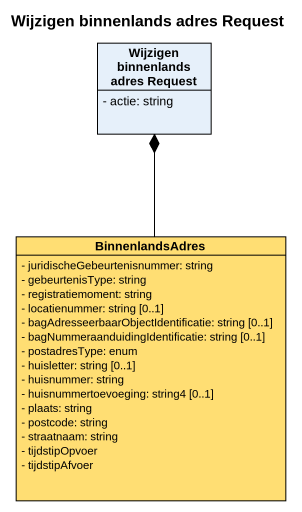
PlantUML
@startuml
title Wijzigen binnenlands adres Request
hide circle
hide empty members
skinparam classAttributeIconSize 0
class "Wijzigen binnenlands adres Request" as Wijzigen_binnenlands_adres {
  - actie: string
}
class BinnenlandsAdres #FFDE73 {
  - juridischeGebeurtenisnummer: string
  - gebeurtenisType: string
  - registratiemoment: string
  - locatienummer: string [0..1]
  - bagAdresseerbaarObjectIdentificatie: string [0..1]
  - bagNummeraanduidingIdentificatie: string [0..1]
  - postadresType: enum
  - huisletter: string [0..1]
  - huisnummer: string
  - huisnummertoevoeging: string4 [0..1]
  - plaats: string
  - postcode: string
  - straatnaam: string
  - tijdstipOpvoer
  - tijdstipAfvoer
}
BinnenlandsAdres -up-* Wijzigen_binnenlands_adres
@enduml
